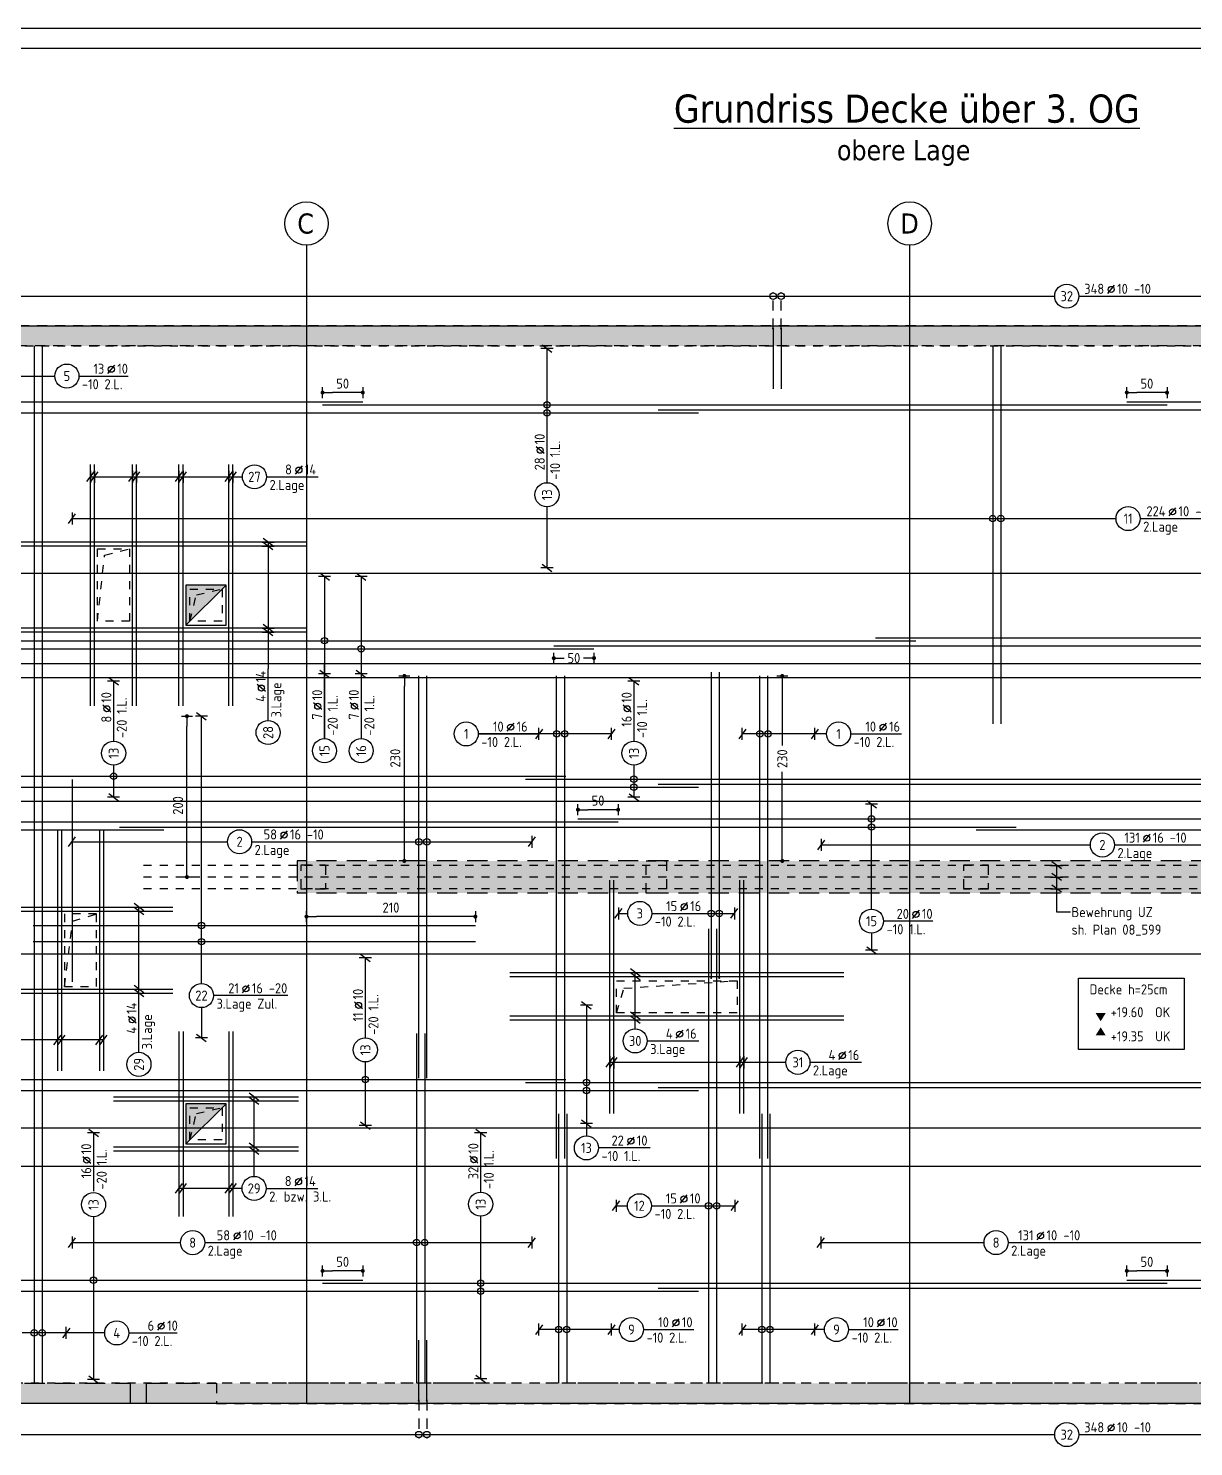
# Model space of a CAD drawing. Extents: x 0 to 83.7, y -3.8 to 29.7.
# Drawn here: x 10.95 to 25.44, y 12.06 to 29.7 of the extents above; entities that cross this region are included whole.
import ezdxf
from ezdxf.enums import TextEntityAlignment as Align

# ---------------------------------------------------------------- set-up
doc = ezdxf.new("R2010")
doc.units = 0
doc.header["$LTSCALE"] = 0.5
for name, pattern in [('AUSGEZOGEN', [1000.01, 1000, 0.01]), ('HIDDEN2', [0.187, 0.125, -0.062]), ('PUNKT', [0.175, 0.05, -0.125]), ('STRICHLINIE', [0.75, 0.5, -0.25]), ('VERDECKT', [0.375, 0.25, -0.125])]:
    doc.linetypes.add(name, pattern=pattern)
for name, color, linetype in [('ACHSEN', 7, 'Continuous'), ('Attika DG', 7, 'Continuous'), ('BETON', 7, 'Continuous'), ('DD', 7, 'Continuous'), ('grau_dunkel', 7, 'Continuous'), ('grau_mittel', 7, 'Continuous'), ('HILFE', 7, 'Continuous'), ('koten', 7, 'Continuous'), ('MASSE', 7, 'Continuous'), ('OBJEKT', 7, 'Continuous'), ('RAHMEN', 7, 'Continuous'), ('RND', 7, 'Continuous'), ('SFP_Achsen', 7, 'Continuous'), ('TEXT', 7, 'Continuous'), ('VERDECKT', 7, 'Continuous'), ('VERDECKT2', 7, 'Continuous')]:
    doc.layers.add(name, color=color, linetype=linetype)
doc.layers.add('NOPLOT', color=7, linetype='Continuous', plot=False)
doc.styles.add('helv', font='tahoma.ttf')
doc.styles.add('txt', font='isocp.shx')
doc.dimstyles.new('DOT_I', dxfattribs={"dimscale": 0.5, "dimtxt": 0.25, "dimasz": 0.25, "dimexe": 0.1, "dimexo": 0.3, "dimgap": 0.1, "dimtad": 1, "dimdec": 3, "dimzin": 3, "dimtxsty": 'txt', "dimblk": 'DOT', "dimblk1": 'DOT', "dimblk2": 'DOT', "dimsah": 1, "dimcen": 0.1, "dimse1": 1, "dimse2": 1, "dimazin": 0, "dimtfac": 1, "dimtdec": 4, "dimtix": 1, "dimtmove": 2, "dimatfit": 3, "dimfxl": 0, "dimtvp": 1, "dimtolj": 1, "dimtzin": 0, "dimarcsym": 0})

# ---------------------------------------------------------------- blocks, each defined once
blk = doc.blocks.new('Aufkantung')
at = {"color": 0, "linetype": 'ByBlock', "lineweight": -2}
for points in [[(-0.1, 10.25), (-0.05, 10.25), (-0.05, 13.4), (35.175, 13.4), (35.175, 0), (-0.1, 0)], [(0.15, 13.15), (34.925, 13.15), (34.925, 0.25), (0.15, 0.25)]]:
    blk.add_lwpolyline(points, close=True, dxfattribs=at)
blk = doc.blocks.new('okrd_o')
at = {"layer": 'koten', "color": 7, "linetype": 'Continuous'}
blk.add_solid([(-0.125, 0.202), (0.125, 0.202), (0, 0)], dxfattribs=at)
at = {"layer": 'koten', "style": 'txt'}
blk.add_attdef('OKRD', (0.25, 0.1), '', height=0.25, dxfattribs=at)
blk = doc.blocks.new('okrd_u')
at = {"layer": 'koten', "color": 7, "linetype": 'Continuous'}
blk.add_solid([(-0.125, -0.202), (0.125, -0.202), (0, 0)], dxfattribs=at)
at = {"layer": 'koten', "style": 'txt'}
blk.add_attdef('OKRD', (0.25, -0.35), '', height=0.25, dxfattribs=at)
blk = doc.blocks.new('lei_gre')
at = {"layer": 'RND', "color": 7, "linetype": 'Continuous'}
for p, q in [((-0.09, -0.12), (0.09, 0.12)), ((0, 0.15), (0, -0.15))]:
    blk.add_line(p, q, dxfattribs=at)
blk = doc.blocks.new('RND_LEI')
at = {"layer": 'RND', "color": 7, "linetype": 'Continuous'}
blk.add_line((1.022, 0.066), (1.19, 0.27), dxfattribs=at)
for centre, radius in [((0, 0), 0.3), ((1.106, 0.168), 0.075)]:
    blk.add_circle(centre, radius, dxfattribs=at)
at = {"layer": 'RND', "color": 7, "linetype": 'Continuous', "style": 'txt'}
blk.add_attdef('POSL', text='', height=0.25, dxfattribs=at).set_placement((0, 0), align=Align.MIDDLE)
blk.add_attdef('ANZ', text='', height=0.25, dxfattribs=at).set_placement((0.931, 0.057), align=Align.RIGHT)
for tag, p in [('DUM', (1.253, 0.057)), ('ABSTD', (1.674, 0.057)), ('POSTXT', (0.374, -0.327))]:
    blk.add_attdef(tag, p, '', height=0.25, dxfattribs=at)
blk = doc.blocks.new('DOT')
at = {"layer": 'MASSE', "color": 7, "linetype": 'Continuous'}
for p, q in [((0, 0), (-1, 0)), ((0, 0.54), (0, -0.54))]:
    blk.add_line(p, q, dxfattribs=at)
at = {"layer": 'MASSE', "color": 7, "linetype": 'Continuous', "const_width": 0.2}
blk.add_lwpolyline([(-0.1, 0, 1), (0.1, 0, 1)], format="xyb", close=True, dxfattribs=at)
blk = doc.blocks.new('*D28')
at = {"layer": 'Defpoints', "color": 0, "linetype": 'AUSGEZOGEN', "transparency": 16777216}
for p in [(15.627, 21.647), (15.627, 21.647), (15.627, 19.347)]:
    blk.add_point(p, dxfattribs=at)
at = {"layer": 'MASSE', "color": 0, "linetype": 'AUSGEZOGEN', "lineweight": -2, "transparency": 16777216}
blk.add_line((15.627, 19.472), (15.627, 21.522), dxfattribs=at)
at = {"layer": 'MASSE', "color": 0, "linetype": 'AUSGEZOGEN', "lineweight": -2, "transparency": 16777216, "xscale": 0.125, "yscale": 0.125, "zscale": 0.125}
for p, rotation in [((15.627, 21.647), 90), ((15.627, 19.347), 270)]:
    blk.add_blockref('DOT', p, dxfattribs=dict(at, rotation=rotation))
at = {"layer": 'MASSE', "color": 0, "linetype": 'AUSGEZOGEN', "transparency": 16777216, "insert": (15.514, 20.625), "char_height": 0.125, "attachment_point": 5, "rotation": 90, "style": 'txt'}
blk.add_mtext('\\A1;230', dxfattribs=at)
blk = doc.blocks.new('*D30')
at = {"layer": 'Defpoints', "color": 0, "linetype": 'AUSGEZOGEN', "transparency": 16777216}
for p in [(20.326, 21.647), (20.326, 21.647), (20.326, 19.347)]:
    blk.add_point(p, dxfattribs=at)
at = {"layer": 'MASSE', "color": 0, "linetype": 'AUSGEZOGEN', "lineweight": -2, "transparency": 16777216}
for p, q in [((20.326, 21.522), (20.326, 20.782)), ((20.326, 19.472), (20.326, 20.453))]:
    blk.add_line(p, q, dxfattribs=at)
at = {"layer": 'MASSE', "color": 0, "linetype": 'AUSGEZOGEN', "lineweight": -2, "transparency": 16777216, "xscale": 0.125, "yscale": 0.125, "zscale": 0.125}
for p, rotation in [((20.326, 21.647), 90), ((20.326, 19.347), 270)]:
    blk.add_blockref('DOT', p, dxfattribs=dict(at, rotation=rotation))
at = {"layer": 'MASSE', "color": 0, "linetype": 'AUSGEZOGEN', "transparency": 16777216, "insert": (20.326, 20.618), "char_height": 0.125, "attachment_point": 5, "rotation": 90, "style": 'txt'}
blk.add_mtext('\\A1;230', dxfattribs=at)
blk = doc.blocks.new('*D31')
at = {"layer": 'Defpoints', "color": 0, "linetype": 'AUSGEZOGEN', "transparency": 16777216}
for p in [(14.61, 25.171), (14.61, 25.171), (15.11, 25.171)]:
    blk.add_point(p, dxfattribs=at)
at = {"layer": 'MASSE', "color": 0, "linetype": 'AUSGEZOGEN', "lineweight": -2, "transparency": 16777216}
blk.add_line((14.985, 25.171), (14.735, 25.171), dxfattribs=at)
at = {"layer": 'MASSE', "color": 0, "linetype": 'AUSGEZOGEN', "lineweight": -2, "transparency": 16777216, "xscale": 0.125, "yscale": 0.125, "zscale": 0.125, "rotation": 180}
blk.add_blockref('DOT', (14.61, 25.171), dxfattribs=at)
at = {"layer": 'MASSE', "color": 0, "linetype": 'AUSGEZOGEN', "lineweight": -2, "transparency": 16777216, "xscale": 0.125, "yscale": 0.125, "zscale": 0.125}
blk.add_blockref('DOT', (15.11, 25.171), dxfattribs=at)
at = {"layer": 'MASSE', "color": 0, "linetype": 'AUSGEZOGEN', "transparency": 16777216, "insert": (14.86, 25.283), "char_height": 0.125, "attachment_point": 5, "style": 'txt'}
blk.add_mtext('\\A1;50', dxfattribs=at)
blk = doc.blocks.new('*D32')
at = {"layer": 'Defpoints', "color": 0, "linetype": 'AUSGEZOGEN', "transparency": 16777216}
for p in [(24.61, 25.171), (24.61, 25.171), (25.11, 25.171)]:
    blk.add_point(p, dxfattribs=at)
at = {"layer": 'MASSE', "color": 0, "linetype": 'AUSGEZOGEN', "lineweight": -2, "transparency": 16777216}
blk.add_line((24.985, 25.171), (24.735, 25.171), dxfattribs=at)
at = {"layer": 'MASSE', "color": 0, "linetype": 'AUSGEZOGEN', "lineweight": -2, "transparency": 16777216, "xscale": 0.125, "yscale": 0.125, "zscale": 0.125, "rotation": 180}
blk.add_blockref('DOT', (24.61, 25.171), dxfattribs=at)
at = {"layer": 'MASSE', "color": 0, "linetype": 'AUSGEZOGEN', "lineweight": -2, "transparency": 16777216, "xscale": 0.125, "yscale": 0.125, "zscale": 0.125}
blk.add_blockref('DOT', (25.11, 25.171), dxfattribs=at)
at = {"layer": 'MASSE', "color": 0, "linetype": 'AUSGEZOGEN', "transparency": 16777216, "insert": (24.86, 25.283), "char_height": 0.125, "attachment_point": 5, "style": 'txt'}
blk.add_mtext('\\A1;50', dxfattribs=at)
blk = doc.blocks.new('*D34')
at = {"layer": 'Defpoints', "color": 0, "linetype": 'AUSGEZOGEN', "transparency": 16777216}
for p in [(14.61, 14.249), (14.61, 14.249), (15.11, 14.249)]:
    blk.add_point(p, dxfattribs=at)
at = {"layer": 'MASSE', "color": 0, "linetype": 'AUSGEZOGEN', "lineweight": -2, "transparency": 16777216}
blk.add_line((14.985, 14.249), (14.735, 14.249), dxfattribs=at)
at = {"layer": 'MASSE', "color": 0, "linetype": 'AUSGEZOGEN', "lineweight": -2, "transparency": 16777216, "xscale": 0.125, "yscale": 0.125, "zscale": 0.125, "rotation": 180}
blk.add_blockref('DOT', (14.61, 14.249), dxfattribs=at)
at = {"layer": 'MASSE', "color": 0, "linetype": 'AUSGEZOGEN', "lineweight": -2, "transparency": 16777216, "xscale": 0.125, "yscale": 0.125, "zscale": 0.125}
blk.add_blockref('DOT', (15.11, 14.249), dxfattribs=at)
at = {"layer": 'MASSE', "color": 0, "linetype": 'AUSGEZOGEN', "transparency": 16777216, "insert": (14.86, 14.362), "char_height": 0.125, "attachment_point": 5, "style": 'txt'}
blk.add_mtext('\\A1;50', dxfattribs=at)
blk = doc.blocks.new('*D35')
at = {"layer": 'Defpoints', "color": 0, "linetype": 'AUSGEZOGEN', "transparency": 16777216}
for p in [(24.61, 14.249), (24.61, 14.249), (25.11, 14.249)]:
    blk.add_point(p, dxfattribs=at)
at = {"layer": 'MASSE', "color": 0, "linetype": 'AUSGEZOGEN', "lineweight": -2, "transparency": 16777216}
blk.add_line((24.985, 14.249), (24.735, 14.249), dxfattribs=at)
at = {"layer": 'MASSE', "color": 0, "linetype": 'AUSGEZOGEN', "lineweight": -2, "transparency": 16777216, "xscale": 0.125, "yscale": 0.125, "zscale": 0.125, "rotation": 180}
blk.add_blockref('DOT', (24.61, 14.249), dxfattribs=at)
at = {"layer": 'MASSE', "color": 0, "linetype": 'AUSGEZOGEN', "lineweight": -2, "transparency": 16777216, "xscale": 0.125, "yscale": 0.125, "zscale": 0.125}
blk.add_blockref('DOT', (25.11, 14.249), dxfattribs=at)
at = {"layer": 'MASSE', "color": 0, "linetype": 'AUSGEZOGEN', "transparency": 16777216, "insert": (24.86, 14.362), "char_height": 0.125, "attachment_point": 5, "style": 'txt'}
blk.add_mtext('\\A1;50', dxfattribs=at)
blk = doc.blocks.new('*D37')
at = {"layer": 'Defpoints', "color": 0, "linetype": 'AUSGEZOGEN', "transparency": 16777216}
for p in [(17.485, 21.869), (17.485, 21.869), (17.985, 21.869)]:
    blk.add_point(p, dxfattribs=at)
at = {"layer": 'MASSE', "color": 0, "linetype": 'AUSGEZOGEN', "lineweight": -2, "transparency": 16777216}
for p, q in [((17.61, 21.869), (17.616, 21.869)), ((17.86, 21.869), (17.854, 21.869))]:
    blk.add_line(p, q, dxfattribs=at)
at = {"layer": 'MASSE', "color": 0, "linetype": 'AUSGEZOGEN', "lineweight": -2, "transparency": 16777216, "xscale": 0.125, "yscale": 0.125, "zscale": 0.125, "rotation": 180}
blk.add_blockref('DOT', (17.485, 21.869), dxfattribs=at)
at = {"layer": 'MASSE', "color": 0, "linetype": 'AUSGEZOGEN', "lineweight": -2, "transparency": 16777216, "xscale": 0.125, "yscale": 0.125, "zscale": 0.125}
blk.add_blockref('DOT', (17.985, 21.869), dxfattribs=at)
at = {"layer": 'MASSE', "color": 0, "linetype": 'AUSGEZOGEN', "transparency": 16777216, "insert": (17.735, 21.869), "char_height": 0.125, "attachment_point": 5, "style": 'txt'}
blk.add_mtext('\\A1;50', dxfattribs=at)
blk = doc.blocks.new('*D44')
at = {"layer": 'Defpoints', "color": 0, "linetype": 'AUSGEZOGEN', "transparency": 16777216}
for p in [(17.785, 19.984), (17.785, 19.984), (18.285, 19.984)]:
    blk.add_point(p, dxfattribs=at)
at = {"layer": 'MASSE', "color": 0, "linetype": 'AUSGEZOGEN', "lineweight": -2, "transparency": 16777216}
blk.add_line((18.16, 19.984), (17.91, 19.984), dxfattribs=at)
at = {"layer": 'MASSE', "color": 0, "linetype": 'AUSGEZOGEN', "lineweight": -2, "transparency": 16777216, "xscale": 0.125, "yscale": 0.125, "zscale": 0.125, "rotation": 180}
blk.add_blockref('DOT', (17.785, 19.984), dxfattribs=at)
at = {"layer": 'MASSE', "color": 0, "linetype": 'AUSGEZOGEN', "lineweight": -2, "transparency": 16777216, "xscale": 0.125, "yscale": 0.125, "zscale": 0.125}
blk.add_blockref('DOT', (18.285, 19.984), dxfattribs=at)
at = {"layer": 'MASSE', "color": 0, "linetype": 'AUSGEZOGEN', "transparency": 16777216, "insert": (18.035, 20.097), "char_height": 0.125, "attachment_point": 5, "style": 'txt'}
blk.add_mtext('\\A1;50', dxfattribs=at)
blk = doc.blocks.new('*D49')
at = {"layer": 'Defpoints', "color": 0, "linetype": 'AUSGEZOGEN', "transparency": 16777216}
for p in [(14.41, 18.655), (14.41, 18.655), (16.51, 18.655)]:
    blk.add_point(p, dxfattribs=at)
at = {"layer": 'MASSE', "color": 0, "linetype": 'AUSGEZOGEN', "lineweight": -2, "transparency": 16777216}
blk.add_line((16.385, 18.655), (14.535, 18.655), dxfattribs=at)
at = {"layer": 'MASSE', "color": 0, "linetype": 'AUSGEZOGEN', "lineweight": -2, "transparency": 16777216, "xscale": 0.125, "yscale": 0.125, "zscale": 0.125, "rotation": 180}
blk.add_blockref('DOT', (14.41, 18.655), dxfattribs=at)
at = {"layer": 'MASSE', "color": 0, "linetype": 'AUSGEZOGEN', "lineweight": -2, "transparency": 16777216, "xscale": 0.125, "yscale": 0.125, "zscale": 0.125}
blk.add_blockref('DOT', (16.51, 18.655), dxfattribs=at)
at = {"layer": 'MASSE', "color": 0, "linetype": 'AUSGEZOGEN', "transparency": 16777216, "insert": (15.46, 18.767), "char_height": 0.125, "attachment_point": 5, "style": 'txt'}
blk.add_mtext('\\A1;210', dxfattribs=at)
blk = doc.blocks.new('*D50')
at = {"layer": 'Defpoints', "color": 0, "linetype": 'AUSGEZOGEN', "transparency": 16777216}
for p in [(12.924, 21.147), (12.924, 21.147), (12.924, 19.147)]:
    blk.add_point(p, dxfattribs=at)
at = {"layer": 'MASSE', "color": 0, "linetype": 'AUSGEZOGEN', "lineweight": -2, "transparency": 16777216}
blk.add_line((12.924, 19.272), (12.924, 21.022), dxfattribs=at)
at = {"layer": 'MASSE', "color": 0, "linetype": 'AUSGEZOGEN', "lineweight": -2, "transparency": 16777216, "xscale": 0.125, "yscale": 0.125, "zscale": 0.125}
for p, rotation in [((12.924, 21.147), 90), ((12.924, 19.147), 270)]:
    blk.add_blockref('DOT', p, dxfattribs=dict(at, rotation=rotation))
at = {"layer": 'MASSE', "color": 0, "linetype": 'AUSGEZOGEN', "transparency": 16777216, "insert": (12.812, 20.037), "char_height": 0.125, "attachment_point": 5, "rotation": 90, "style": 'txt'}
blk.add_mtext('\\A1;200', dxfattribs=at)
blk = doc.blocks.new('A1-35-0')
at = {"layer": 'RAHMEN'}
blk.add_line((118.9, 59.4), (0, 59.4), dxfattribs=at)
at = {"layer": 'RAHMEN', "color": 5}
blk.add_line((118.4, 58.9), (2, 58.9), dxfattribs=at)

msp = doc.modelspace()

# ---------------------------------------------------------------- hatches: boundary and pattern name
at = {"layer": 'Attika DG', "linetype": 'AUSGEZOGEN'}
h = msp.add_hatch(dxfattribs=at)
h.set_pattern_fill('DOTS', color=102, scale=0.8, double=1)
h.set_pattern_definition([(0, (-74.275054, 0.027677), (0.025, 0.05), [0, -0.05])])
h.paths.add_polyline_path([(39.5349, 26.0023), (4.3099, 26.0023), (4.3099, 22.8523), (4.2599, 22.8523), (4.2599, 12.6023), (39.5349, 12.6023)])
h.paths.add_polyline_path([(4.5099, 25.7523), (39.2849, 25.7523), (39.2849, 12.8523), (4.5099, 12.8523)], flags=16)
at = {"layer": 'grau_dunkel', "transparency": 33554687}
for points in [[(13.4099, 22.7773), (12.9099, 22.7773), (12.9099, 22.2773)], [(13.4099, 16.3273), (12.9099, 16.3273), (12.9099, 15.8273)]]:
    msp.add_hatch(color=21, dxfattribs=at).paths.add_polyline_path(points)
at = {"layer": 'grau_mittel'}
h = msp.add_hatch(color=61, dxfattribs=at)
h.paths.add_polyline_path([(39.2849, 25.7523), (39.2849, 12.8523), (39.1349, 12.8523), (39.1349, 12.6023), (39.5349, 12.6023), (39.5349, 26.0023), (4.3849, 26.0023), (4.3849, 22.8523), (4.3349, 22.8523), (4.3349, 12.6023), (10.5299, 12.6023), (10.5299, 12.8523), (4.5449, 12.8523), (4.5449, 25.7523), (8.0349, 25.7523), (8.0349, 20.4273), (8.2849, 20.4273), (8.2849, 25.7523)])
h.paths.add_polyline_path([(35.9849, 12.6023), (35.9849, 12.8523), (13.2899, 12.8523), (13.2899, 12.6023)], flags=17)
h.paths.add_polyline_path([(36.1849, 12.8523), (36.1849, 12.6023), (37.1849, 12.6023), (37.1849, 12.8523)], flags=17)
h.paths.add_polyline_path([(34.0849, 15.6773), (34.0849, 17.6523), (36.7849, 17.6523), (36.7849, 17.1873), (37.0349, 17.1873), (37.0349, 17.4373), (36.9549, 17.4373), (36.9549, 17.5873), (37.0349, 17.5873), (37.0349, 17.9023), (33.8349, 17.9023), (33.8349, 15.4273), (37.0349, 15.4273), (37.0349, 16.1373), (36.7849, 16.1373), (36.7849, 15.6773)], flags=17)
h = msp.add_hatch(color=61, dxfattribs=at)
h.paths.add_polyline_path([(39.1349, 12.6023), (39.1349, 12.8523), (37.1849, 12.8523), (37.1849, 12.6023)])
h.paths.add_polyline_path([(12.4199, 12.8523), (12.4199, 12.6023), (13.2899, 12.6023), (13.2899, 12.8523)])
h.paths.add_polyline_path([(10.5299, 12.8523), (10.5299, 12.6023), (12.2199, 12.6023), (12.2199, 12.8523)])
h.paths.add_polyline_path([(8.0349, 20.4273), (8.0349, 20.6773), (4.6099, 20.6773), (4.6099, 20.4273)])
h.paths.add_polyline_path([(36.7849, 16.1373), (37.0349, 16.1373), (37.0349, 17.1873), (36.7849, 17.1873)])
h.paths.add_polyline_path([(31.2849, 18.9473), (31.2849, 19.3473), (14.2949, 19.3473), (14.2949, 18.9473)])

# ---------------------------------------------------------------- linework, layer by layer
at = {"layer": 'ACHSEN', "color": 140, "linetype": 'AUSGEZOGEN'}
for p, q in [((14.4099, 27.0023), (14.4099, 12.6023)), ((21.9099, 27.0023), (21.9099, 12.6023)), ((2.7599, 21.8023), (39.5349, 21.8023)), ((2.7599, 15.5523), (39.5349, 15.5523))]:
    msp.add_line(p, q, dxfattribs=at)
at = {"layer": 'BETON', "color": 6, "linetype": 'AUSGEZOGEN'}
for p, q in [((4.3099, 26.0023), (39.5349, 26.0023)), ((39.5349, 12.6023), (4.2599, 12.6023))]:
    msp.add_line(p, q, dxfattribs=at)
at = {"layer": 'DD', "color": 7, "linetype": 'HIDDEN2'}
for p, q in [((11.8099, 22.3273), (11.9004, 23.1484)), ((11.9004, 23.1484), (12.2099, 23.2273)), ((12.9599, 22.3273), (13.0415, 22.657)), ((13.0415, 22.657), (13.3599, 22.7273)), ((11.3999, 17.7873), (11.502, 18.5996)), ((11.502, 18.5996), (11.7999, 18.6873)), ((18.3579, 17.7642), (19.7649, 17.8573)), ((18.2649, 17.4573), (18.3579, 17.7642)), ((13.0415, 16.207), (13.3599, 16.2773)), ((12.9599, 15.8773), (13.0415, 16.207))]:
    msp.add_line(p, q, dxfattribs=at)
for points in [[(11.8099, 23.2273), (12.2099, 23.2273), (12.2099, 22.3273), (11.8099, 22.3273)], [(12.9599, 22.7273), (13.3599, 22.7273), (13.3599, 22.3273), (12.9599, 22.3273)], [(11.3999, 17.7873), (11.7999, 17.7873), (11.7999, 18.6873), (11.3999, 18.6873)], [(18.2649, 17.8573), (19.7649, 17.8573), (19.7649, 17.4573), (18.2649, 17.4573)], [(12.9599, 16.2773), (13.3599, 16.2773), (13.3599, 15.8773), (12.9599, 15.8773)]]:
    msp.add_lwpolyline(points, close=True, dxfattribs=at)
at = {"layer": 'HILFE', "color": 102, "linetype": 'AUSGEZOGEN'}
for p, q in [((23.7379, 18.7086), (23.7379, 19.2922)), ((23.9085, 18.7086), (23.7379, 18.7086))]:
    msp.add_line(p, q, dxfattribs=at)
at = {"layer": 'HILFE', "color": 102, "linetype": 'VERDECKT'}
for points in [[(14.3449, 19.2973), (14.6449, 19.2973), (14.6449, 18.9973), (14.3449, 18.9973)], [(18.6349, 19.3473), (18.8849, 19.3473), (18.8849, 18.9473), (18.6349, 18.9473)], [(22.5849, 19.2973), (22.8849, 19.2973), (22.8849, 18.9973), (22.5849, 18.9973)]]:
    msp.add_lwpolyline(points, close=True, dxfattribs=at)
at = {"layer": 'NOPLOT', "color": 191, "linetype": 'AUSGEZOGEN'}
for p, q in [((2.8457, 22.9273), (41.7824, 22.9273)), ((7.1349, 21.6273), (41.7824, 21.6273)), ((11.4949, 20.3577), (11.4949, 17.843)), ((7.1349, 20.0923), (41.7904, 20.0923)), ((7.1349, 18.1923), (41.7904, 18.1923)), ((2.8466, 16.0273), (41.7824, 16.0273))]:
    msp.add_line(p, q, dxfattribs=at)
at = {"layer": 'OBJEKT', "color": 7, "linetype": 'AUSGEZOGEN'}
for p, q in [((12.9099, 22.2773), (13.4099, 22.7773)), ((12.9099, 15.8273), (13.4099, 16.3273))]:
    msp.add_line(p, q, dxfattribs=at)
for points in [[(13.4099, 22.7773), (12.9099, 22.7773), (12.9099, 22.2773), (13.4099, 22.2773)], [(13.4099, 16.3273), (12.9099, 16.3273), (12.9099, 15.8273), (13.4099, 15.8273)]]:
    msp.add_lwpolyline(points, close=True, dxfattribs=at)
at = {"layer": 'OBJEKT', "color": 1, "linetype": 'AUSGEZOGEN'}
msp.add_lwpolyline([(24.0108, 17.8899), (25.3227, 17.8899), (25.3227, 17.0007), (24.0108, 17.0007)], close=True, dxfattribs=at)
at = {"layer": 'RND', "color": 7, "linetype": 'AUSGEZOGEN'}
for p, q in [((4.6388, 26.37), (23.7131, 26.37)), ((24.0131, 26.37), (39.2172, 26.37)), ((17.4003, 25.718), (17.4003, 24.0505)), ((10.8071, 25.3763), (11.2805, 25.3763)), ((11.5805, 25.3763), (12.1924, 25.3763)), ((13.9135, 24.1235), (14.5535, 24.1235)), ((17.4003, 23.7505), (17.4003, 22.9915)), ((11.4949, 23.6041), (24.4761, 23.6041)), ((24.7761, 23.6041), (33.8138, 23.6041)), ((14.6342, 22.8854), (14.6342, 21.6751)), ((15.0898, 22.8851), (15.0898, 21.6744)), ((15.0898, 22.0962), (15.0898, 22.0223)), ((13.9331, 21.0941), (13.9331, 21.7341)), ((14.6342, 20.8678), (14.6342, 21.7991)), ((12.0121, 21.5823), (12.0121, 20.837)), ((14.6342, 21.6751), (14.6342, 20.8678)), ((15.0898, 21.6744), (15.0898, 20.8682)), ((18.4816, 21.5808), (18.4816, 20.837)), ((13.1044, 17.8228), (13.1044, 21.1471)), ((17.301, 20.9268), (16.546, 20.9268)), ((16.546, 20.9268), (17.301, 20.9268)), ((18.201, 20.9268), (17.301, 20.9268)), ((20.7288, 20.9268), (19.8288, 20.9268)), ((20.8763, 20.9268), (20.7288, 20.9268)), ((21.1763, 20.9268), (21.8093, 20.9268)), ((12.0121, 20.537), (12.0121, 20.1386)), ((18.4816, 20.537), (18.4816, 20.1381)), ((21.4356, 18.7482), (21.4356, 20.052)), ((11.4949, 19.5852), (13.428, 19.5852)), ((13.728, 19.5852), (17.2139, 19.5852)), ((20.8114, 19.5457), (24.1565, 19.5457)), ((24.4565, 19.5457), (33.814, 19.5457)), ((18.2892, 18.6945), (18.4044, 18.6945)), ((18.7044, 18.6945), (19.73, 18.6945)), ((22.1964, 18.5982), (21.5856, 18.5982)), ((21.4356, 18.4482), (21.4356, 18.2358)), ((15.1415, 18.1412), (15.1415, 17.1475)), ((14.179, 17.6728), (13.2544, 17.6728)), ((12.3263, 16.9677), (12.3263, 17.6077)), ((13.1044, 17.5228), (13.1044, 17.1471)), ((17.8907, 17.5521), (17.8907, 16.0817)), ((18.647, 17.1092), (19.287, 17.1092)), ((15.1415, 16.8475), (15.1415, 16.0574)), ((20.6698, 16.8429), (21.3098, 16.8429)), ((17.8907, 16.0817), (17.8907, 15.929)), ((11.7622, 15.9671), (11.7622, 15.239)), ((16.5756, 15.9649), (16.5756, 15.229)), ((18.6835, 15.779), (18.0407, 15.779)), ((13.9093, 15.2747), (14.5493, 15.2747)), ((18.262, 15.0592), (18.4003, 15.0592)), ((18.7003, 15.0592), (19.7352, 15.0592)), ((11.7622, 14.9232), (11.7622, 12.8995)), ((16.5756, 14.929), (16.5756, 12.906)), ((11.4949, 14.601), (12.8447, 14.601)), ((13.1447, 14.601), (17.213, 14.601)), ((20.8057, 14.6012), (22.8346, 14.6012)), ((23.1346, 14.6012), (33.8129, 14.6012)), ((11.421, 13.4778), (10.876, 13.4778)), ((11.9007, 13.4778), (11.421, 13.4778)), ((12.2007, 13.4778), (12.8041, 13.4778)), ((18.201, 13.5201), (17.301, 13.5201)), ((18.3007, 13.5201), (18.201, 13.5201)), ((18.6007, 13.5201), (19.2249, 13.5201)), ((20.7288, 13.5201), (19.8288, 13.5201)), ((20.85, 13.5201), (20.7288, 13.5201)), ((21.15, 13.5201), (21.7658, 13.5201)), ((4.6388, 12.2139), (23.7131, 12.2139)), ((24.0131, 12.2139), (39.2172, 12.2139))]:
    msp.add_line(p, q, dxfattribs=at)
at = {"layer": 'RND', "color": 102, "linetype": 'VERDECKT'}
for p, q in [((20.2115, 25.9673), (20.2115, 26.42)), ((20.3115, 25.9673), (20.3115, 26.42)), ((15.8064, 12.6373), (15.8064, 12.1639)), ((15.9064, 12.6373), (15.9064, 12.1639))]:
    msp.add_line(p, q, dxfattribs=at)
at = {"layer": 'RND', "color": 102, "linetype": 'AUSGEZOGEN'}
for p, q in [((11.7249, 24.1235), (13.6135, 24.1235)), ((13.9331, 23.3123), (13.9331, 21.7341)), ((12.3263, 17.6077), (12.3263, 18.7723)), ((18.497, 17.2592), (18.497, 17.9596)), ((11.8849, 17.1207), (10.0612, 17.1207)), ((18.1799, 16.8429), (20.3698, 16.8429)), ((13.7593, 15.4247), (13.7593, 16.4123)), ((13.6093, 15.2747), (12.8249, 15.2747))]:
    msp.add_line(p, q, dxfattribs=at)
at = {"layer": 'RND', "color": 7, "linetype": 'AUSGEZOGEN', "const_width": 0.0125}
for points in [[(20.2053, 25.9673, 1), (20.2178, 25.9673, 1)], [(20.3053, 25.9673, 1), (20.3178, 25.9673, 1)], [(19.4483, 17.8923, 1), (19.4358, 17.8923, 1)], [(19.5483, 17.8923, 1), (19.5358, 17.8923, 1)], [(15.8064, 12.6435, 1), (15.8064, 12.631, 1)], [(15.9064, 12.6435, 1), (15.9064, 12.631, 1)]]:
    msp.add_lwpolyline(points, format="xyb", close=True, dxfattribs=at)
at = {"layer": 'RND', "color": 1, "linetype": 'AUSGEZOGEN'}
for points in [[(20.2115, 25.9673), (20.2115, 25.2173)], [(20.3115, 25.9673), (20.3115, 25.2173)], [(11.0229, 25.7523), (11.0229, 12.8523)], [(11.1229, 25.7523), (11.1229, 12.8523)], [(22.9423, 25.7523), (22.9423, 21.0523)], [(23.0423, 25.7523), (23.0423, 21.0523)], [(4.6099, 25.0548), (15.1099, 25.0548)], [(24.6099, 25.0548), (35.1099, 25.0548)], [(8.7849, 24.9191), (19.2849, 24.9191)], [(14.6099, 25.0191), (25.1099, 25.0191)], [(18.7849, 24.9548), (29.2849, 24.9548)], [(11.7249, 21.2773), (11.7249, 24.2773)], [(11.7749, 21.2773), (11.7749, 24.2773)], [(12.2449, 21.2773), (12.2449, 24.2773)], [(12.2949, 21.2773), (12.2949, 24.2773)], [(12.8249, 21.2773), (12.8249, 24.2773)], [(12.8749, 21.2773), (12.8749, 24.2773)], [(13.4449, 21.2773), (13.4449, 24.2773)], [(13.4949, 21.2773), (13.4949, 24.2773)], [(14.4099, 23.3123), (10.8099, 23.3123)], [(14.4099, 23.2623), (10.8099, 23.2623)], [(14.4099, 22.2423), (10.8099, 22.2423)], [(14.4099, 22.1923), (10.8099, 22.1923)], [(10.8349, 22.0858), (21.9849, 22.0858)], [(21.4849, 22.1214), (32.6349, 22.1214)], [(10.8349, 21.9858), (17.9849, 21.9858)], [(17.4849, 22.0214), (28.6349, 22.0214)], [(15.8064, 16.6473), (15.8064, 21.6473)], [(15.9064, 16.6473), (15.9064, 21.6473)], [(17.5206, 15.6473), (17.5206, 21.6473)], [(17.6206, 15.6473), (17.6206, 21.6473)], [(19.442, 21.6923), (19.442, 17.8923)], [(19.542, 21.6923), (19.542, 17.8923)], [(20.0484, 15.6473), (20.0484, 21.6473)], [(20.1484, 15.6473), (20.1484, 21.6473)], [(7.1349, 20.3996), (17.6349, 20.3996)], [(17.1349, 20.364), (27.6349, 20.364)], [(18.7849, 20.2996), (29.2849, 20.2996)], [(8.7849, 20.264), (19.2849, 20.264)], [(7.1349, 19.8333), (18.2849, 19.8333)], [(12.0849, 19.769), (23.2349, 19.769)], [(17.7849, 19.869), (28.9349, 19.869)], [(7.1349, 19.7333), (12.6349, 19.7333)], [(11.3149, 19.7373), (11.3149, 16.7373)], [(11.3649, 19.7373), (11.3649, 16.7373)], [(11.8349, 19.7373), (11.8349, 16.7373)], [(11.8849, 19.7373), (11.8849, 16.7373)], [(22.7349, 19.7333), (33.8849, 19.7333)], [(18.1799, 16.2073), (18.1799, 19.1073)], [(18.2299, 16.2073), (18.2299, 19.1073)], [(19.7999, 16.2073), (19.7999, 19.1073)], [(19.8499, 16.2073), (19.8499, 19.1073)], [(10.4499, 18.7723), (12.7499, 18.7723)], [(10.4499, 18.7223), (12.7499, 18.7223)], [(11.0099, 18.5432), (16.5099, 18.5432)], [(11.0099, 18.3432), (16.5099, 18.3432)], [(19.4096, 18.5023), (19.4096, 12.8523)], [(19.5096, 18.5023), (19.5096, 12.8523)], [(16.9399, 17.9596), (21.0899, 17.9596)], [(16.9399, 17.9096), (21.0899, 17.9096)], [(10.4499, 17.7523), (12.7499, 17.7523)], [(10.4499, 17.7023), (12.7499, 17.7023)], [(16.9399, 17.4223), (21.0899, 17.4223)], [(16.9399, 17.3723), (21.0899, 17.3723)], [(12.8249, 17.2273), (12.8249, 14.9273)], [(12.8749, 17.2273), (12.8749, 14.9273)], [(13.4449, 17.2273), (13.4449, 14.9273)], [(13.4949, 17.2273), (13.4949, 14.9273)], [(15.7796, 17.2023), (15.7796, 12.8523)], [(15.8796, 17.2023), (15.8796, 12.8523)], [(7.1349, 16.6286), (17.6349, 16.6286)], [(17.1349, 16.593), (27.6349, 16.593)], [(8.7849, 16.493), (19.2849, 16.493)], [(12.0099, 16.4123), (14.3099, 16.4123)], [(18.7849, 16.5286), (29.2849, 16.5286)], [(12.0099, 16.3623), (14.3099, 16.3623)], [(17.5453, 16.2023), (17.5453, 12.8523)], [(17.6453, 16.2023), (17.6453, 12.8523)], [(20.0731, 16.2023), (20.0731, 12.8523)], [(20.1731, 16.2023), (20.1731, 12.8523)], [(12.0099, 15.7923), (14.3099, 15.7923)], [(12.0099, 15.7423), (14.3099, 15.7423)], [(4.6099, 14.1331), (15.1099, 14.1331)], [(24.6099, 14.1331), (35.1099, 14.1331)], [(8.7849, 13.9975), (19.2849, 13.9975)], [(14.6099, 14.0975), (25.1099, 14.0975)], [(18.7849, 14.0331), (29.2849, 14.0331)], [(15.8064, 12.6373), (15.8064, 13.3873)], [(15.9064, 12.6373), (15.9064, 13.3873)]]:
    msp.add_lwpolyline(points, dxfattribs=at)
at = {"layer": 'RND', "color": 1, "linetype": 'HIDDEN2'}
for points in [[(33.2849, 19.2922), (12.2949, 19.2922)], [(33.2849, 19.1471), (12.2949, 19.1471)], [(33.2849, 19.0021), (12.2949, 19.0021)]]:
    msp.add_lwpolyline(points, dxfattribs=at)
at = {"layer": 'RND', "color": 7, "linetype": 'AUSGEZOGEN'}
for centre in [(20.2115, 26.37), (20.3115, 26.37), (17.4003, 25.0191), (17.4003, 24.9191), (22.9423, 23.6041), (23.0423, 23.6041), (14.6342, 22.0858), (15.0898, 21.9858), (17.5206, 20.9268), (17.6206, 20.9268), (20.0484, 20.9268), (20.1484, 20.9268), (12.0121, 20.3996), (18.4816, 20.364), (18.4816, 20.264), (21.4356, 19.869), (21.4356, 19.769), (15.8064, 19.5852), (15.9064, 19.5852), (19.442, 18.6945), (19.542, 18.6945), (13.1044, 18.5432), (13.1044, 18.3432), (15.1415, 16.6286), (17.8907, 16.593), (17.8907, 16.493), (19.4096, 15.0592), (19.5096, 15.0592), (15.7796, 14.601), (15.8796, 14.601), (11.7622, 14.1331), (16.5756, 14.0975), (16.5756, 13.9975), (11.0229, 13.4778), (11.1229, 13.4778), (17.5453, 13.5201), (17.6453, 13.5201), (20.0731, 13.5201), (20.1731, 13.5201), (15.8064, 12.2139), (15.9064, 12.2139)]:
    msp.add_circle(centre, 0.04, dxfattribs=at)
at = {"layer": 'SFP_Achsen', "color": 7, "linetype": 'AUSGEZOGEN'}
for centre in [(14.4099, 27.2727), (21.9099, 27.2727)]:
    msp.add_circle(centre, 0.2705, dxfattribs=at)
at = {"layer": 'VERDECKT', "color": 7, "linetype": 'VERDECKT', "lineweight": -2}
for p, q in [((39.2849, 25.7523), (8.2849, 25.7523)), ((13.2899, 12.8523), (13.2899, 12.6023)), ((35.9849, 12.8523), (13.2899, 12.8523)), ((13.2899, 12.6023), (35.9849, 12.6023))]:
    msp.add_line(p, q, dxfattribs=at)
msp.add_lwpolyline([(39.5349, 26.0023), (4.3099, 26.0023), (4.3099, 22.8523), (4.3349, 22.8523)], dxfattribs=at)
at = {"layer": 'VERDECKT2', "color": 7, "linetype": 'STRICHLINIE'}
for p, q in [((14.2949, 19.3473), (14.2949, 18.9473)), ((31.2849, 19.3473), (14.2949, 19.3473)), ((31.2849, 18.9473), (14.2949, 18.9473)), ((10.5299, 12.8523), (12.2199, 12.8523)), ((12.2199, 12.6023), (12.2199, 12.8523)), ((12.4199, 12.8523), (13.2899, 12.8523)), ((12.4199, 12.6023), (12.4199, 12.8523)), ((12.2199, 12.6023), (10.5299, 12.6023)), ((13.2899, 12.6023), (12.4199, 12.6023))]:
    msp.add_line(p, q, dxfattribs=at)

# ---------------------------------------------------------------- block references
at = {"layer": 'Attika DG', "color": 102, "linetype": 'PUNKT'}
msp.add_blockref('Aufkantung', (4.3599, 12.6023), dxfattribs=at)
at = {"layer": 'koten', "color": 6, "linetype": 'AUSGEZOGEN', "xscale": 0.5, "yscale": 0.5, "zscale": 0.5}
for name, p, values in [('okrd_o', (24.2851, 17.3537), {'OKRD': '+19.60  OK'}), ('okrd_u', (24.2851, 17.2787), {'OKRD': '+19.35  UK'})]:
    msp.add_blockref(name, p, dxfattribs=at).add_auto_attribs(values)
at = {"layer": 'RAHMEN', "color": 7, "linetype": 'AUSGEZOGEN', "xscale": 0.5, "yscale": 0.5, "zscale": 0.5}
msp.add_blockref('A1-35-0', (0, 0), dxfattribs=at)
at = {"layer": 'RND', "color": 7, "linetype": 'AUSGEZOGEN', "xscale": 0.5, "yscale": 0.5, "zscale": 0.5}
for p, values in [((23.8631, 26.37), {'POSL': '32', 'DUM': '10', 'ANZ': '348', 'ABSTD': '-10'}), ((11.4305, 25.3763), {'POSL': '5', 'DUM': '10', 'ANZ': '13', 'POSTXT': '-10 2.L.'}), ((13.7635, 24.1235), {'POSL': '27', 'DUM': '14', 'ANZ': '8', 'POSTXT': '2.Lage'}), ((24.6261, 23.6041), {'POSL': '11', 'DUM': '10', 'ANZ': '224', 'ABSTD': '-10', 'POSTXT': '2.Lage'}), ((16.396, 20.9268), {'POSL': '1', 'DUM': '16', 'ANZ': '10', 'POSTXT': '-10 2.L.'}), ((21.0263, 20.9268), {'POSL': '1', 'DUM': '16', 'ANZ': '10', 'POSTXT': '-10 2.L.'}), ((13.578, 19.5852), {'POSL': '2', 'DUM': '16', 'ANZ': '58', 'ABSTD': '-10', 'POSTXT': '2.Lage'}), ((24.3065, 19.5457), {'POSL': '2', 'DUM': '16', 'ANZ': '131', 'ABSTD': '-10', 'POSTXT': '2.Lage'}), ((18.5544, 18.6945), {'POSL': '3', 'DUM': '16', 'ANZ': '15', 'POSTXT': '-10 2.L.'}), ((21.4356, 18.5982), {'POSL': '15', 'DUM': '10', 'ANZ': '20', 'POSTXT': '-10 1.L.'}), ((13.1044, 17.6728), {'POSL': '22', 'DUM': '16', 'ANZ': '21', 'ABSTD': '-20', 'POSTXT': '3.Lage Zul.'}), ((18.497, 17.1092), {'POSL': '30', 'DUM': '16', 'ANZ': '4', 'POSTXT': '3.Lage'}), ((20.5198, 16.8429), {'POSL': '31', 'DUM': '16', 'ANZ': '4', 'POSTXT': '2.Lage'}), ((17.8907, 15.779), {'POSL': '13', 'DUM': '10', 'ANZ': '22', 'POSTXT': '-10 1.L.'}), ((13.7593, 15.2747), {'POSL': '29', 'DUM': '14', 'ANZ': '8', 'POSTXT': '2. bzw. 3.L.'}), ((18.5503, 15.0592), {'POSL': '12', 'DUM': '10', 'ANZ': '15', 'POSTXT': '-10 2.L.'}), ((12.9947, 14.601), {'POSL': '8', 'DUM': '10', 'ANZ': '58', 'ABSTD': '-10', 'POSTXT': '2.Lage'}), ((22.9846, 14.6012), {'POSL': '8', 'DUM': '10', 'ANZ': '131', 'ABSTD': '-10', 'POSTXT': '2.Lage'}), ((12.0507, 13.4778), {'POSL': '4', 'DUM': '10', 'ANZ': '6', 'POSTXT': '-10 2.L.'}), ((18.4507, 13.5201), {'POSL': '9', 'DUM': '10', 'ANZ': '10', 'POSTXT': '-10 2.L.'}), ((21, 13.5201), {'POSL': '9', 'DUM': '10', 'ANZ': '10', 'POSTXT': '-10 2.L.'}), ((23.8631, 12.2139), {'POSL': '32', 'DUM': '10', 'ANZ': '348', 'ABSTD': '-10'})]:
    msp.add_blockref('RND_LEI', p, dxfattribs=at).add_auto_attribs(values)
for p, rotation in [((17.4003, 25.718), 270), ((13.9331, 23.3123), 89.99999999999814), ((13.9331, 23.2623), 90.00000000000408), ((14.6342, 22.8854), 270), ((15.0898, 22.8851), 270), ((17.4003, 22.9915), 270), ((13.9331, 22.2423), 90), ((13.9331, 22.1923), 90), ((14.6342, 21.6751), 270), ((15.0898, 21.6744), 270), ((12.0121, 21.5823), 270), ((18.4816, 21.5808), 270), ((13.1044, 21.1471), 270), ((17.301, 20.9268), 180), ((18.201, 20.9268), 180), ((19.8288, 20.9268), 180), ((20.7288, 20.9268), 180), ((12.0121, 20.1386), 270), ((18.4816, 20.1381), 270), ((21.4356, 20.052), 270), ((23.7379, 19.2922), 90), ((23.7379, 19.1471), 90.00000000000345), ((23.7379, 19.0021), 90), ((12.3263, 18.7723), 90), ((12.3263, 18.7223), 90), ((15.1415, 18.1412), 270), ((21.4356, 18.2358), 270), ((18.497, 17.9596), 90), ((18.497, 17.9096), 90), ((12.3263, 17.7523), 90), ((12.3263, 17.7023), 90), ((17.8907, 17.5521), 270), ((18.497, 17.4223), 90), ((18.497, 17.3723), 90), ((13.1044, 17.1471), 270), ((13.7593, 16.4123), 90), ((13.7593, 16.3623), 90), ((15.1415, 16.0574), 270), ((17.8907, 16.0817), 270), ((11.7622, 15.9671), 270), ((16.5756, 15.9649), 270), ((13.7593, 15.7923), 90), ((13.7593, 15.7423), 90), ((17.301, 13.5201), 180), ((18.201, 13.5201), 180), ((19.8288, 13.5201), 180), ((20.7288, 13.5201), 180), ((11.421, 13.4778), 180), ((11.7622, 12.8995), 270), ((16.5756, 12.906), 270)]:
    msp.add_blockref('lei_gre', p, dxfattribs=dict(at, rotation=rotation))
at = {"layer": 'RND', "color": 7, "linetype": 'AUSGEZOGEN', "xscale": 0.5, "yscale": 0.5, "zscale": 0.5, "rotation": 90}
for p, values in [((17.4003, 23.9005), {'POSL': '13', 'DUM': '10', 'ANZ': '28', 'POSTXT': '-10 1.L.'}), ((13.9331, 20.9441), {'POSL': '28', 'DUM': '14', 'ANZ': '4', 'POSTXT': '3.Lage'}), ((12.0121, 20.687), {'POSL': '13', 'DUM': '10', 'ANZ': '8', 'POSTXT': '-20 1.L.'}), ((14.6342, 20.7178), {'POSL': '15', 'DUM': '10', 'ANZ': '7', 'POSTXT': '-20 1.L.'}), ((15.0898, 20.7182), {'POSL': '16', 'DUM': '10', 'ANZ': '7', 'POSTXT': '-20 1.L.'}), ((18.4816, 20.687), {'POSL': '13', 'DUM': '10', 'ANZ': '16', 'POSTXT': '-10 1.L.'}), ((15.1415, 16.9975), {'POSL': '13', 'DUM': '10', 'ANZ': '11', 'POSTXT': '-20 1.L.'}), ((12.3263, 16.8177), {'POSL': '29', 'DUM': '14', 'ANZ': '4', 'POSTXT': '3.Lage'}), ((11.7622, 15.0732), {'POSL': '13', 'DUM': '10', 'ANZ': '16', 'POSTXT': '-20 1.L.'}), ((16.5756, 15.079), {'POSL': '13', 'DUM': '10', 'ANZ': '32', 'POSTXT': '-10 1.L.'})]:
    msp.add_blockref('RND_LEI', p, dxfattribs=at).add_auto_attribs(values)
at = {"layer": 'RND', "color": 7, "linetype": 'AUSGEZOGEN', "xscale": 0.5, "yscale": 0.5, "zscale": 0.5}
for p in [(11.7249, 24.1235), (11.7749, 24.1235), (12.2449, 24.1235), (12.2949, 24.1235), (12.8249, 24.1235), (12.8749, 24.1235), (13.4449, 24.1235), (13.4949, 24.1235), (11.4949, 23.6041), (11.4949, 19.5852), (17.2139, 19.5852), (20.8114, 19.5457), (18.2892, 18.6945), (19.73, 18.6945), (11.3149, 17.1207), (11.3649, 17.1207), (11.8349, 17.1207), (11.8849, 17.1207), (18.1799, 16.8429), (18.2299, 16.8429), (19.7999, 16.8429), (19.8499, 16.8429), (12.8249, 15.2747), (12.8749, 15.2747), (13.4449, 15.2747), (13.4949, 15.2747), (18.262, 15.0592), (19.7352, 15.0592), (11.4949, 14.601), (17.213, 14.601), (20.8057, 14.6012)]:
    msp.add_blockref('lei_gre', p, dxfattribs=at)

# ---------------------------------------------------------------- texts
at = {"layer": 'SFP_Achsen', "color": 6, "linetype": 'AUSGEZOGEN', "style": 'helv'}
for s, p in [('C', (14.2958, 27.1484)), ('D', (21.7958, 27.1484))]:
    msp.add_text(s, height=0.25, dxfattribs=at).set_placement(p)
at = {"layer": 'TEXT', "color": 5, "linetype": 'AUSGEZOGEN', "style": 'helv'}
msp.add_text('%%UGrundriss Decke über 3. OG', height=0.35, dxfattribs=at).set_placement((18.9784, 28.5274))
at = {"layer": 'TEXT', "color": 6, "linetype": 'AUSGEZOGEN', "style": 'helv'}
msp.add_text('obere Lage', height=0.25, dxfattribs=at).set_placement((21.0062, 28.0605))
at = {"layer": 'TEXT', "color": 7, "linetype": 'AUSGEZOGEN', "style": 'txt'}
for s, p in [('Bewehrung UZ', (23.9224, 18.6481)), ('sh. Plan 08_599', (23.9224, 18.4297))]:
    msp.add_text(s, height=0.125, dxfattribs=at).set_placement(p)
at = {"layer": 'TEXT', "color": 1, "linetype": 'AUSGEZOGEN', "style": 'txt'}
msp.add_text('Decke h=25cm', height=0.125, dxfattribs=at).set_placement((24.147, 17.6867))

# ---------------------------------------------------------------- dimensions: what is measured, and where the dimension line sits
at = {"layer": 'MASSE', "color": 7, "linetype": 'AUSGEZOGEN'}
for base, p1, p2, picture, middle in [((14.6099, 25.1708), (15.1099, 25.1708), (14.6099, 25.1708), '*D31', (14.8599, 25.2833)), ((24.6099, 25.1708), (25.1099, 25.1708), (24.6099, 25.1708), '*D32', (24.8599, 25.2833)), ((17.7849, 19.9844), (18.2849, 19.9844), (17.7849, 19.9844), '*D44', (18.0349, 20.0969)), ((14.4099, 18.6547), (16.5099, 18.6547), (14.4099, 18.6547), '*D49', (15.4599, 18.7672)), ((14.6099, 14.2491), (15.1099, 14.2491), (14.6099, 14.2491), '*D34', (14.8599, 14.3616)), ((24.6099, 14.2491), (25.1099, 14.2491), (24.6099, 14.2491), '*D35', (24.8599, 14.3616))]:
    dim = msp.add_linear_dim(base=base, p1=p1, p2=p2, dimstyle='DOT_I', override={"dimdec": 0, "dimlfac": 100}, dxfattribs=at)
    dim.commit()
    dim.dimension.update_dxf_attribs({"geometry": picture, "text_midpoint": middle})
dim = msp.add_linear_dim(base=(17.4849, 21.8695), p1=(17.9849, 21.8695), p2=(17.4849, 21.8695), dimstyle='DOT_I', override={"dimdec": 0, "dimlfac": 100}, dxfattribs=at)
dim.commit()
dim.dimension.update_dxf_attribs({"geometry": '*D37', "text_midpoint": (17.7349, 21.8695), "dimtype": 160})
for base, p1, p2, picture, middle in [((15.6269, 21.6473), (15.6269, 19.3473), (15.6269, 21.6473), '*D28', (15.5144, 20.625)), ((20.3256, 21.6473), (20.3256, 19.3473), (20.3256, 21.6473), '*D30', (20.3256, 20.6175)), ((12.9245, 21.1471), (12.9245, 19.1473), (12.9245, 21.1471), '*D50', (12.812, 20.037))]:
    dim = msp.add_linear_dim(base=base, p1=p1, p2=p2, angle=90, dimstyle='DOT_I', override={"dimdec": 0, "dimlfac": 100}, dxfattribs=at)
    dim.commit()
    dim.dimension.update_dxf_attribs({"geometry": picture, "text_midpoint": middle, "dimtype": 160})

doc.saveas('drawing.dxf')
